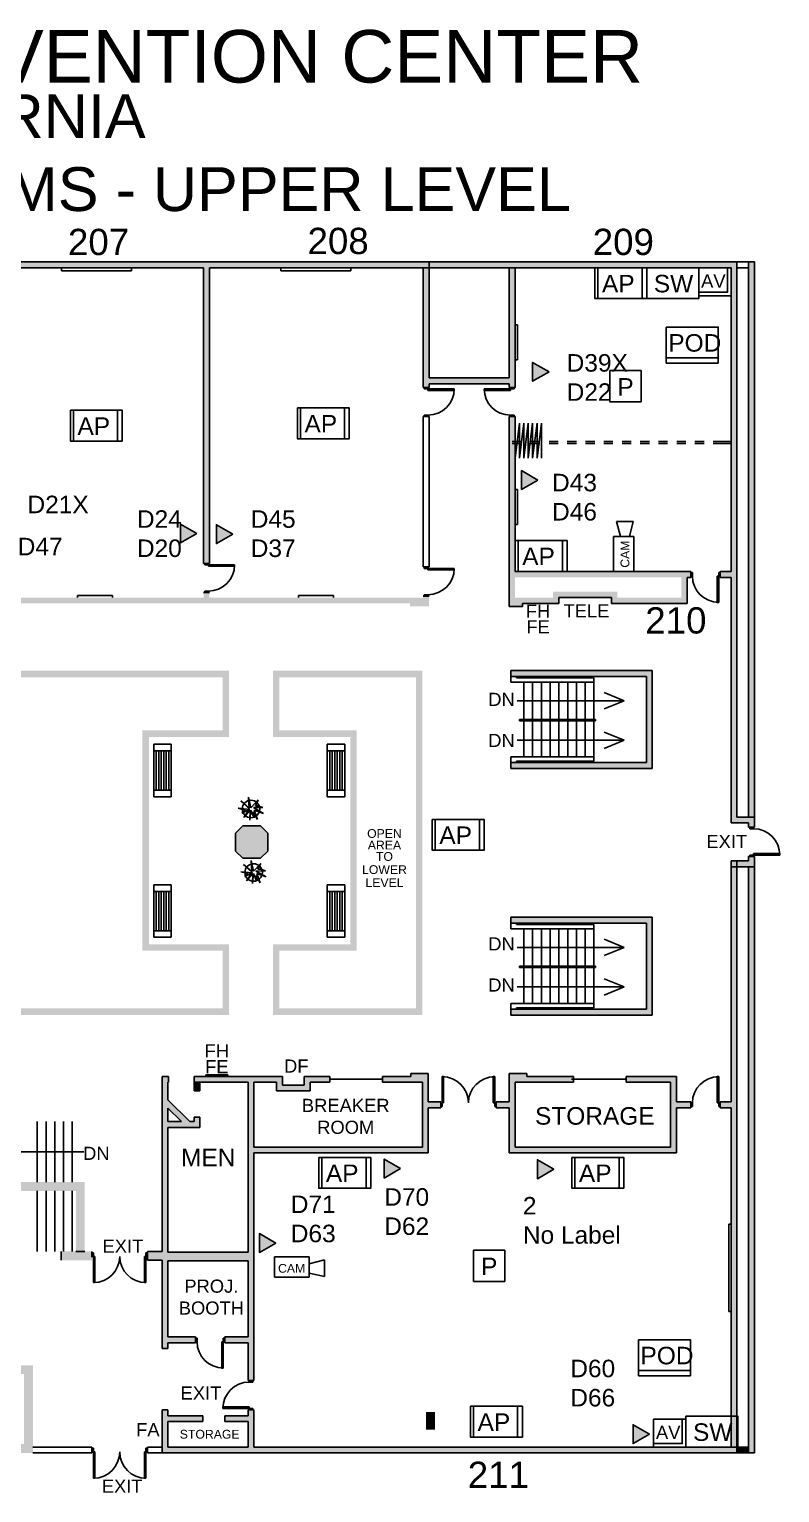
# Model space of a CAD drawing. Header units: inches. Extents: x 2786 to 5593, y 3202 to 5211.
# Drawn here: x 4564 to 5593, y 3206 to 5211 of the extents above; entities that cross this region are included whole.
import ezdxf
from ezdxf.enums import TextEntityAlignment as Align

# ---------------------------------------------------------------- set-up
doc = ezdxf.new("R2010")
doc.units = ezdxf.units.IN
doc.header["$LTSCALE"] = 100
doc.header["$MEASUREMENT"] = 0
doc.linetypes.add('DASH_306', pattern=[0.25, 0.125, -0.125])
doc.linetypes.add('DASHED', pattern=[0.75, 0.5, -0.25])
doc.layers.get('0').update_dxf_attribs({"linetype": 'CONTINUOUS'})
for name, color, linetype in [('ap_location', 50, 'CONTINUOUS'), ('av_location', 62, 'CONTINUOUS'), ('bldg_airwall', 53, 'DASHED'), ('bldg_airwall_storage', 53, 'CONTINUOUS'), ('bldg_doors', 9, 'CONTINUOUS'), ('bldg_fire', 240, 'CONTINUOUS'), ('bldg_stairs', 9, 'CONTINUOUS'), ('bldg_text', 94, 'CONTINUOUS'), ('bldg_title', 94, 'CONTINUOUS'), ('bldg_wallint', 9, 'CONTINUOUS'), ('bldg_wallintsol', 9, 'CONTINUOUS'), ('data_jack', 120, 'CONTINUOUS'), ('switch_location', 40, 'CONTINUOUS')]:
    doc.layers.add(name, color=color, linetype=linetype)
doc.layers.get('0').freeze()
doc.styles.add('bldgtx18', font='arial.ttf', dxfattribs={"height": 18})
doc.styles.add('bldgtx24', font='arial.ttf', dxfattribs={"height": 24})
doc.styles.add('bldgtx36', font='arial.ttf', dxfattribs={"height": 36})
doc.styles.add('bldgtx48', font='arial.ttf', dxfattribs={"height": 48})
doc.styles.add('showtx60', font='arial.ttf', dxfattribs={"height": 60})

# ---------------------------------------------------------------- blocks, each defined once
blk = doc.blocks.new('bench')
for p, q in [((0, 0), (0, 23.992188)), ((0, 23.992188), (71.992188, 23.992188)), ((9, 0), (9, 23.992188)), ((62.992188, 20.617188), (9, 20.617188)), ((62.992188, 23.992188), (62.992188, 0)), ((71.992188, 23.992188), (71.992188, 0)), ((71.992188, 0), (0, 0)), ((9, 17.179692), (62.992188, 17.179692)), ((62.992188, 13.742196), (9, 13.742196)), ((9, 10.3125), (62.992188, 10.3125)), ((62.992188, 6.875004), (9, 6.875004)), ((9, 3.437508), (62.992188, 3.437508))]:
    blk.add_line(p, q)
blk = doc.blocks.new('lplant')
for p, q in [((-16.8, 0.7), (-1.1, -0.9)), ((-6.9, -1.9), (-16.8, 0.7)), ((-13.2, 10.8), (-1.7, 1.1)), ((-1.1, -0.9), (-13.2, 10.8)), ((-2.7, 15.9), (0.5, 1.4)), ((-1.7, 1.1), (-2.7, 15.9)), ((0.5, 1.4), (10.4, 12.2)), ((16.8, 2), (3.9, 1.6)), ((3.9, 1.6), (17.7, -6.5)), ((10.4, 12.2), (6.6, 4.2)), ((6.6, 4.2), (10, 4.1)), ((10, 4.1), (16.8, 2)), ((-2.3, -1.6), (-11.7, -5.9)), ((-11.7, -5.9), (-6.9, -1.9)), ((-9.3, -11.9), (-2.3, -1.6)), ((-0.6, -1.9), (-9.3, -11.9)), ((-1.1, -15.5), (-0.6, -1.9)), ((0.6, -1.9), (-1.1, -15.5)), ((4.4, -11.7), (0.6, -1.9)), ((4, -4.3), (4.4, -11.7)), ((9.7, -14.5), (4, -4.3)), ((5.2, -1.8), (9.7, -14.5)), ((17.7, -6.5), (5.2, -1.8))]:
    blk.add_line(p, q)
blk.add_circle((0.6, -0.3), 12)

msp = doc.modelspace()

# ---------------------------------------------------------------- hatches: boundary and pattern name
at = {"layer": 'bldg_wallintsol'}
for points in [[(5112.4, 4884.3), (5112.4, 4892.3), (4090.4, 4892.3), (4090.4, 4884.3), (4383.4, 4884.3), (4383.4, 4720.3), (4391.4, 4720.3), (4391.4, 4725.3), (4434.8, 4725.3), (4434.8, 4733.3), (4391.4, 4733.3), (4391.4, 4884.3), (4502.4, 4884.3), (4502.4, 4733.3), (4462.8, 4733.3), (4462.8, 4725.3), (4502.4, 4725.3), (4502.4, 4720.3), (4510.4, 4720.3), (4510.4, 4884.3), (4803.4, 4884.3), (4803.4, 4479.3), (4811.4, 4479.3), (4811.4, 4884.3), (5104.4, 4884.3)], [(5230.4, 4884.3), (5222.4, 4884.3), (5222.4, 4733.3), (5150.2, 4733.3), (5112.4, 4733.3), (5112.4, 4884.3), (5104.4, 4884.3), (5104.4, 4720.3), (5112.4, 4720.3), (5112.4, 4725.3), (5154.4, 4725.3), (5222.4, 4725.3), (5222.4, 4720.3), (5230.4, 4720.3)], [(5526.4, 4468.3), (5511.4, 4468.3), (5511.4, 4459.8), (5526.4, 4459.8), (5526.4, 4123.6), (5550.4, 4123.6), (5550.4, 4117.6), (5558.4, 4117.6), (5558.4, 4131.6), (5534.4, 4131.6), (5534.4, 4892.3), (5112.4, 4892.3), (5112.4, 4884.3), (5222.4, 4884.3), (5230.4, 4884.3), (5526.4, 4884.3)], [(5550.4, 4131.6), (5558.4, 4131.6), (5558.4, 4892.3), (5550.4, 4892.3)], [(5410.4, 4206.3), (5232.4, 4206.3), (5224.4, 4206.3), (5224.4, 4198.3), (5418.4, 4198.3), (5418.4, 4332.3), (5224.4, 4332.3), (5224.4, 4324.3), (5232.4, 4324.3), (5410.4, 4324.3)], [(4881.6, 4119.4), (4857.3, 4119.4), (4847.3, 4109.4), (4847.3, 4085.1), (4857.3, 4075.1), (4881.6, 4075.1), (4891.6, 4085.1), (4891.6, 4109.4)], [(5534.4, 3260.3), (5534.4, 4063.6), (5526.4, 4063.6), (5526.4, 3741.3), (5511.4, 3741.3), (5511.4, 3733.3), (5526.4, 3733.3), (5526.4, 3268.3), (4872.4, 3268.3), (4872.4, 3319.3), (4864.4, 3319.3), (4864.4, 3311.3), (4832.4, 3311.3), (4832.4, 3303.3), (4864.4, 3303.3), (4864.4, 3268.3), (4754.4, 3268.3), (4754.4, 3303.3), (4802.4, 3303.3), (4802.4, 3311.3), (4754.4, 3311.3), (4754.4, 3319.3), (4746.4, 3319.3), (4746.4, 3260.3)], [(5550.4, 3260.3), (5558.4, 3260.3), (5558.4, 4063.6), (5550.4, 4063.6)], [(5410.4, 3868.3), (5232.4, 3868.3), (5224.4, 3868.3), (5224.4, 3860.3), (5418.4, 3860.3), (5418.4, 3994.3), (5224.4, 3994.3), (5224.4, 3986.3), (5232.4, 3986.3), (5410.4, 3986.3)], [(5222.4, 3780.3), (5222.4, 3741.3), (5204.4, 3741.3), (5204.4, 3733.3), (5222.4, 3733.3), (5222.4, 3671.3), (5451.4, 3671.3), (5451.4, 3733.3), (5471.4, 3733.3), (5471.4, 3741.3), (5451.4, 3741.3), (5451.4, 3776.3), (5382.4, 3776.3), (5382.4, 3768.3), (5443.4, 3768.3), (5443.4, 3679.3), (5230.4, 3679.3), (5230.4, 3768.3), (5310.4, 3768.3), (5310.4, 3776.3), (5246.4, 3776.3), (5246.4, 3780.3)], [(4790.4, 3756.3), (4798.4, 3756.3), (4798.4, 3768.3), (4790.4, 3768.3)], [(4527.4, 3631.3), (4527.4, 3619.3), (4628.4, 3619.3), (4628.4, 3536.3), (4640.4, 3536.3), (4640.4, 3619.3), (4640.4, 3631.3)], [(4608.2, 3524.3), (4650.4, 3524.3), (4650.4, 3536.3), (4640.4, 3536.3), (4628.4, 3536.3), (4608.2, 3536.3)], [(5550.4, 3268.3), (5534.4, 3268.3), (5534.4, 3260.3), (5550.4, 3260.3)]]:
    msp.add_hatch(color=256, dxfattribs=at).paths.add_polyline_path(points)
h = msp.add_hatch(color=256, dxfattribs=at)
h.paths.add_polyline_path([(5471.4, 4468.3), (5230.4, 4468.3), (5230.4, 4680.3), (5222.4, 4680.3), (5222.4, 4420.3), (5240.4, 4420.3), (5240.4, 4424.3), (5290.4, 4424.3), (5290.4, 4432.3), (5362.4, 4432.3), (5362.4, 4424.3), (5466.4, 4424.3), (5466.4, 4459.8), (5471.4, 4459.8)])
h.paths.add_polyline_path([(5458.4, 4460.3), (5458.4, 4432.3), (5370.4, 4432.3), (5370.4, 4440.3), (5282.4, 4440.3), (5282.4, 4432.3), (5230.4, 4432.3), (5230.4, 4460.3)], flags=16)
at = {"layer": 'bldg_wallintsol', "linetype": 'Continuous'}
for points in [[(4526.4, 4424.3), (5086.4, 4424.3), (5086.4, 4420.3), (5112.4, 4420.3), (5112.4, 4434.3), (5104.4, 4434.3), (5104.4, 4432.3), (4811.4, 4432.3), (4811.4, 4439.3), (4803.4, 4439.3), (4803.4, 4432.3), (4510.4, 4432.3), (4510.4, 4438.3), (4502.4, 4438.3), (4502.4, 4420.3), (4526.4, 4420.3)], [(4329.4, 3260.3), (4449.4, 3260.3), (4569.4, 3260.3), (4569.4, 3380.3), (4521.4, 3380.3), (4521.4, 3368.3), (4557.4, 3368.3), (4557.4, 3272.3), (4341.4, 3272.3), (4341.4, 3368.3), (4377.4, 3368.3), (4377.4, 3380.3), (4329.4, 3380.3)], [(5120.4, 3316.3), (5108.4, 3316.3), (5108.4, 3292.3), (5120.4, 3292.3)]]:
    msp.add_hatch(color=256, dxfattribs=at).paths.add_polyline_path(points)
h = msp.add_hatch(color=256, dxfattribs=at)
h.paths.add_polyline_path([(4719.4, 3948.3), (4719.4, 4250.3), (4829.4, 4250.3), (4829.4, 4323.3), (4065.4, 4323.3), (4065.4, 4250.3), (4173.4, 4250.3), (4173.4, 3948.3), (4065.4, 3948.3), (4065.4, 3869.3), (4829.4, 3869.3), (4829.4, 3948.3)], flags=16)
h.paths.add_polyline_path([(4164.4, 4241.3), (4164.4, 3957.3), (4056.4, 3957.3), (4056.4, 3860.3), (4838.4, 3860.3), (4838.4, 3957.3), (4728.4, 3957.3), (4728.4, 4241.3), (4838.4, 4241.3), (4838.4, 4332.3), (4056.4, 4332.3), (4056.4, 4241.3)])
h = msp.add_hatch(color=256, dxfattribs=at)
h.paths.add_polyline_path([(5094.4, 3869.3), (5094.4, 4323.3), (4907.4, 4323.3), (4907.4, 4250.3), (5013.4, 4250.3), (5013.4, 3948.3), (4907.4, 3948.3), (4907.4, 3869.3)], flags=16)
h.paths.add_polyline_path([(5004.4, 4241.3), (5004.4, 3957.3), (4898.4, 3957.3), (4898.4, 3860.3), (5103.4, 3860.3), (5103.4, 4332.3), (4898.4, 4332.3), (4898.4, 4241.3)])
at = {"layer": 'bldg_wallintsol'}
h = msp.add_hatch(color=256, dxfattribs=at)
h.paths.add_polyline_path([(5558.4, 4077.6), (5550.4, 4077.6), (5550.4, 4071.6), (5534.4, 4071.6), (5534.4, 4063.6), (5558.4, 4063.6)])
h.paths.add_polyline_path([(5534.4, 4071.6), (5526.4, 4071.6), (5526.4, 4063.6), (5534.4, 4063.6)])
h = msp.add_hatch(color=256, dxfattribs=at)
h.paths.add_polyline_path([(5111.4, 3780.3), (5087.4, 3780.3), (5087.4, 3776.3), (5048.4, 3776.3), (5048.4, 3768.3), (5103.4, 3768.3), (5103.4, 3679.3), (4872.4, 3679.3), (4872.4, 3768.3), (4903.4, 3768.3), (4903.4, 3756.3), (4949.4, 3756.3), (4949.4, 3768.3), (4976.4, 3768.3), (4976.4, 3776.3), (4941.4, 3776.3), (4941.4, 3764.3), (4911.4, 3764.3), (4911.4, 3776.3), (4790.4, 3776.3), (4790.4, 3768.3), (4864.4, 3768.3), (4864.4, 3535.3), (4754.4, 3535.3), (4754.4, 3706.3), (4798.4, 3706.3), (4798.4, 3720.3), (4790.4, 3720.3), (4790.4, 3714.3), (4784.4, 3714.3), (4754.4, 3744.3), (4754.4, 3768.3), (4755.4, 3768.3), (4755.4, 3776.3), (4746.4, 3776.3), (4746.4, 3536.3), (4726.4, 3536.3), (4726.4, 3528.3), (4726.4, 3524.3), (4746.4, 3524.3), (4746.4, 3403.3), (4754.4, 3403.3), (4754.4, 3411.3), (4792.4, 3411.3), (4792.4, 3419.3), (4754.4, 3419.3), (4754.4, 3523.3), (4864.4, 3523.3), (4864.4, 3419.3), (4832.4, 3419.3), (4832.4, 3411.3), (4864.4, 3411.3), (4864.4, 3359.3), (4872.4, 3359.3), (4872.4, 3671.3), (5111.4, 3671.3), (5111.4, 3733.3), (5128.4, 3733.3), (5128.4, 3741.3), (5111.4, 3741.3)])
h.paths.add_polyline_path([(4773.1, 3714.3), (4754.4, 3714.3), (4754.4, 3732.9)], flags=16)
at = {"layer": 'data_jack'}
h = msp.add_hatch(color=256, dxfattribs=at)
h.dxf.hatch_style = 1
h.paths.add_polyline_path([(5276.8, 4741.7), (5254.4, 4754.6), (5254.4, 4728.8)])
h = msp.add_hatch(color=256, dxfattribs=at)
h.dxf.hatch_style = 1
h.paths.add_polyline_path([(5261.7, 4593.4), (5239.3, 4606.3), (5239.3, 4580.5)])
h = msp.add_hatch(color=256, dxfattribs=at)
h.dxf.hatch_style = 1
h.paths.add_polyline_path([(4794.3, 4520.2), (4771.9, 4533.2), (4771.9, 4507.3)])
h = msp.add_hatch(color=256, dxfattribs=at)
h.dxf.hatch_style = 1
h.paths.add_polyline_path([(4843.3, 4519.2), (4820.9, 4532.1), (4820.9, 4506.3)])
h = msp.add_hatch(color=256, dxfattribs=at)
h.dxf.hatch_style = 1
h.paths.add_polyline_path([(5073.4, 3649.9), (5051, 3662.9), (5051, 3637)])
h = msp.add_hatch(color=256, dxfattribs=at)
h.dxf.hatch_style = 1
h.paths.add_polyline_path([(5283.4, 3648.9), (5261, 3661.9), (5261, 3636)])
h = msp.add_hatch(color=256, dxfattribs=at)
h.dxf.hatch_style = 1
h.paths.add_polyline_path([(4902.4, 3547.9), (4880, 3560.9), (4880, 3535)])
h = msp.add_hatch(color=256, dxfattribs=at)
h.dxf.hatch_style = 1
h.paths.add_polyline_path([(5414.4, 3285.9), (5392, 3298.9), (5392, 3273)])

# ---------------------------------------------------------------- linework, layer by layer
at = {"layer": 'ap_location'}
for p, q in [((5343.8, 4842.1), (5343.8, 4884.3)), ((5404.4, 4884.3), (5404.4, 4842.1)), ((4624.9, 4646.8), (4624.9, 4689)), ((4685.4, 4689), (4685.4, 4646.8)), ((4936.1, 4650.1), (4936.1, 4692.3)), ((4996.7, 4692.3), (4996.7, 4650.1)), ((5234.5, 4468.3), (5234.5, 4510.5)), ((5295.1, 4510.5), (5295.1, 4468.3)), ((5120.9, 4086.2), (5120.9, 4128.4)), ((5181.5, 4128.4), (5181.5, 4086.2)), ((4965.4, 3623), (4965.4, 3665.2)), ((5026, 3665.2), (5026, 3623)), ((5312.2, 3623), (5312.2, 3665.2)), ((5372.8, 3665.2), (5372.8, 3623)), ((5173.3, 3282), (5173.3, 3324.2)), ((5233.8, 3324.2), (5233.8, 3282))]:
    msp.add_line(p, q, dxfattribs=at)
for points in [[(5339.7, 4884.3), (5410.9, 4884.3), (5410.9, 4842.1), (5339.7, 4842.1)], [(4620.8, 4689), (4691.9, 4689), (4691.9, 4646.8), (4620.8, 4646.8)], [(4932, 4692.3), (5003.1, 4692.3), (5003.1, 4650.1), (4932, 4650.1)], [(5230.4, 4510.5), (5301.6, 4510.5), (5301.6, 4468.3), (5230.4, 4468.3)], [(5116.8, 4128.4), (5187.9, 4128.4), (5187.9, 4086.2), (5116.8, 4086.2)], [(4961.3, 3665.2), (5032.5, 3665.2), (5032.5, 3623), (4961.3, 3623)], [(5308.1, 3665.2), (5379.3, 3665.2), (5379.3, 3623), (5308.1, 3623)], [(5169.2, 3324.2), (5240.3, 3324.2), (5240.3, 3282), (5169.2, 3282)]]:
    msp.add_lwpolyline(points, close=True, dxfattribs=at)
at = {"layer": 'av_location'}
for p, q in [((5437.6, 4760.9), (5437.6, 4753.8)), ((5437.6, 4753.8), (5508.7, 4753.8)), ((5508.7, 4753.8), (5508.7, 4760.9)), ((5374.9, 4516.1), (5369.2, 4536.8)), ((5369.2, 4536.8), (5392, 4536.8)), ((5392, 4536.8), (5387.3, 4516.1)), ((5392.9, 4516.1), (5365.2, 4516.1)), ((5365.2, 4468.3), (5365.2, 4516.1)), ((5392.9, 4468.3), (5392.9, 4516.1)), ((4900.4, 3528.9), (4948.2, 3528.9)), ((4948.2, 3501.2), (4948.2, 3528.9)), ((4948.2, 3519.2), (4968.9, 3524.9)), ((4968.9, 3524.9), (4968.9, 3502.1)), ((4900.4, 3501.2), (4948.2, 3501.2)), ((4968.9, 3502.1), (4948.2, 3506.8)), ((5399.4, 3373.2), (5399.4, 3366.1)), ((5470.6, 3366.1), (5470.6, 3373.2)), ((5399.4, 3366.1), (5470.6, 3366.1))]:
    msp.add_line(p, q, dxfattribs=at)
for points in [[(5482, 4884.3), (5526.4, 4884.3), (5526.4, 4846), (5482, 4846)], [(5482, 4884.3), (5521.4, 4884.3), (5521.4, 4850.7), (5482, 4850.7)], [(5437.6, 4803.1), (5508.7, 4803.1), (5508.7, 4760.9), (5437.6, 4760.9)], [(5403, 4743.4), (5360.2, 4743.4), (5360.2, 4700.6), (5403, 4700.6)], [(5216.2, 3538.1), (5173.4, 3538.1), (5173.4, 3495.4), (5216.2, 3495.4)], [(5399.4, 3415.4), (5470.6, 3415.4), (5470.6, 3373.2), (5399.4, 3373.2)], [(5420.1, 3306.6), (5464.5, 3306.6), (5464.5, 3268.3), (5420.1, 3268.3)], [(5420.1, 3306.6), (5459.5, 3306.6), (5459.5, 3273), (5420.1, 3273)]]:
    msp.add_lwpolyline(points, close=True, dxfattribs=at)
for points in [[(5392.9, 4468.3), (5365.2, 4468.3)], [(4900.4, 3501.2), (4900.4, 3528.9)]]:
    msp.add_lwpolyline(points, dxfattribs=at)
at = {"layer": 'bldg_airwall', "linetype": 'DASH_306'}
for p, q in [((5514.4, 4646.3), (5238.4, 4646.3)), ((5514.4, 4643.3), (5238.4, 4643.3))]:
    msp.add_line(p, q, dxfattribs=at)
at = {"layer": 'bldg_airwall_storage'}
for p, q in [((5236.4, 4671.3), (5230.4, 4623.3)), ((5242.4, 4671.3), (5236.4, 4623.3)), ((5236.4, 4623.3), (5236.4, 4671.3)), ((5248.4, 4671.3), (5242.4, 4623.3)), ((5242.4, 4623.3), (5242.4, 4671.3)), ((5254.4, 4671.3), (5248.4, 4623.3)), ((5248.4, 4623.3), (5248.4, 4671.3)), ((5260.4, 4671.3), (5254.4, 4623.3)), ((5254.4, 4623.3), (5254.4, 4671.3)), ((5266.4, 4671.3), (5260.4, 4623.3)), ((5260.4, 4623.3), (5260.4, 4671.3)), ((5266.4, 4671.3), (5266.4, 4623.3))]:
    msp.add_line(p, q, dxfattribs=at)
at = {"layer": 'bldg_doors'}
for p, q in [((5105.9, 4718.3), (5105.9, 4720.3)), ((5105.9, 4720.3), (5110.9, 4720.3)), ((5110.9, 4718.3), (5105.9, 4718.3)), ((5110.9, 4720.3), (5110.9, 4718.3)), ((5110.9, 4718.3), (5110.9, 4716.3)), ((5146.9, 4718.3), (5110.9, 4718.3)), ((5110.9, 4716.3), (5146.9, 4716.3)), ((5146.9, 4716.3), (5146.9, 4718.3)), ((5187.9, 4716.3), (5187.9, 4718.3)), ((5187.9, 4718.3), (5223.9, 4718.3)), ((5223.9, 4716.3), (5187.9, 4716.3)), ((5228.9, 4720.3), (5223.9, 4720.3)), ((5223.9, 4720.3), (5223.9, 4718.3)), ((5223.9, 4718.3), (5228.9, 4718.3)), ((5223.9, 4718.3), (5223.9, 4716.3)), ((5228.9, 4718.3), (5228.9, 4720.3)), ((5105.9, 4682.3), (5105.9, 4680.3)), ((5110.9, 4682.3), (5105.9, 4682.3)), ((5105.9, 4680.3), (5110.9, 4680.3)), ((5110.9, 4680.3), (5110.9, 4682.3)), ((5223.9, 4680.3), (5223.9, 4682.3)), ((5223.9, 4682.3), (5228.9, 4682.3)), ((5228.9, 4680.3), (5223.9, 4680.3)), ((5228.9, 4682.3), (5228.9, 4680.3)), ((4804.9, 4477.3), (4804.9, 4479.3)), ((4804.9, 4479.3), (4809.9, 4479.3)), ((4809.9, 4477.3), (4804.9, 4477.3)), ((4809.9, 4479.3), (4809.9, 4477.3)), ((4809.9, 4477.3), (4809.9, 4475.3)), ((4845.9, 4477.3), (4809.9, 4477.3)), ((4809.9, 4475.3), (4845.9, 4475.3)), ((4845.9, 4475.3), (4845.9, 4477.3)), ((5105.9, 4472.3), (5105.9, 4474.3)), ((5105.9, 4474.3), (5110.9, 4474.3)), ((5110.9, 4472.3), (5105.9, 4472.3)), ((5110.9, 4474.3), (5110.9, 4472.3)), ((5110.9, 4472.3), (5110.9, 4470.3)), ((5146.9, 4472.3), (5110.9, 4472.3)), ((5146.9, 4470.3), (5146.9, 4472.3)), ((5110.9, 4470.3), (5146.9, 4470.3)), ((5473.4, 4466.8), (5471.4, 4466.8)), ((5471.4, 4466.8), (5471.4, 4461.8)), ((5471.4, 4461.8), (5473.4, 4461.8)), ((5473.4, 4461.8), (5473.4, 4466.8)), ((5509.4, 4461.8), (5507.4, 4461.8)), ((5507.4, 4461.8), (5507.4, 4425.8)), ((5509.4, 4466.8), (5511.4, 4466.8)), ((5509.4, 4461.8), (5509.4, 4466.8)), ((5511.4, 4461.8), (5509.4, 4461.8)), ((5509.4, 4425.8), (5509.4, 4461.8)), ((5511.4, 4466.8), (5511.4, 4461.8)), ((4804.9, 4441.3), (4804.9, 4439.3)), ((4809.9, 4441.3), (4804.9, 4441.3)), ((4804.9, 4439.3), (4809.9, 4439.3)), ((4809.9, 4439.3), (4809.9, 4441.3)), ((5105.9, 4436.3), (5105.9, 4434.3)), ((5110.9, 4436.3), (5105.9, 4436.3)), ((5105.9, 4434.3), (5110.9, 4434.3)), ((5110.9, 4434.3), (5110.9, 4436.3)), ((5507.4, 4425.8), (5509.4, 4425.8)), ((5552.1, 4115.6), (5552.1, 4117.6)), ((5552.1, 4117.6), (5557.1, 4117.6)), ((5557.1, 4115.6), (5552.1, 4115.6)), ((5557.1, 4117.6), (5557.1, 4115.6)), ((5552.1, 4079.6), (5552.1, 4077.6)), ((5557.1, 4079.6), (5552.1, 4079.6)), ((5552.1, 4077.6), (5557.1, 4077.6)), ((5557.1, 4079.6), (5557.1, 4081.6)), ((5557.1, 4081.6), (5593.1, 4081.6)), ((5557.1, 4077.6), (5557.1, 4079.6)), ((5593.1, 4079.6), (5557.1, 4079.6)), ((5593.1, 4081.6), (5593.1, 4079.6)), ((5132.4, 3775.9), (5130.4, 3775.9)), ((5130.4, 3775.9), (5130.4, 3739.9)), ((5132.4, 3739.9), (5132.4, 3775.9)), ((5200.4, 3739.9), (5200.4, 3775.9)), ((5200.4, 3775.9), (5202.4, 3775.9)), ((5202.4, 3775.9), (5202.4, 3739.9)), ((5507.4, 3739.9), (5507.4, 3775.9)), ((5507.4, 3775.9), (5509.4, 3775.9)), ((5509.4, 3775.9), (5509.4, 3739.9)), ((5128.4, 3734.9), (5128.4, 3739.9)), ((5128.4, 3739.9), (5130.4, 3739.9)), ((5130.4, 3734.9), (5128.4, 3734.9)), ((5130.4, 3739.9), (5130.4, 3734.9)), ((5130.4, 3739.9), (5132.4, 3739.9)), ((5202.4, 3739.9), (5200.4, 3739.9)), ((5204.4, 3739.9), (5202.4, 3739.9)), ((5202.4, 3739.9), (5202.4, 3734.9)), ((5202.4, 3734.9), (5204.4, 3734.9)), ((5204.4, 3734.9), (5204.4, 3739.9)), ((5473.4, 3739.9), (5471.4, 3739.9)), ((5471.4, 3739.9), (5471.4, 3734.9)), ((5471.4, 3734.9), (5473.4, 3734.9)), ((5473.4, 3734.9), (5473.4, 3739.9)), ((5509.4, 3739.9), (5507.4, 3739.9)), ((5511.4, 3739.9), (5509.4, 3739.9)), ((5509.4, 3739.9), (5509.4, 3734.9)), ((5509.4, 3734.9), (5511.4, 3734.9)), ((5511.4, 3734.9), (5511.4, 3739.9)), ((4608.2, 3534.6), (4608.2, 3529.6)), ((4652.4, 3534.6), (4650.4, 3534.6)), ((4650.4, 3534.6), (4650.4, 3529.6)), ((4650.4, 3529.6), (4652.4, 3529.6)), ((4652.4, 3529.6), (4652.4, 3534.6)), ((4652.4, 3529.6), (4654.4, 3529.6)), ((4652.4, 3493.6), (4652.4, 3529.6)), ((4654.4, 3529.6), (4654.4, 3493.6)), ((4724.4, 3529.6), (4722.4, 3529.6)), ((4722.4, 3529.6), (4722.4, 3493.6)), ((4724.4, 3534.6), (4726.4, 3534.6)), ((4724.4, 3529.6), (4724.4, 3534.6)), ((4726.4, 3529.6), (4724.4, 3529.6)), ((4724.4, 3493.6), (4724.4, 3529.6)), ((4726.4, 3534.6), (4726.4, 3529.6)), ((4654.4, 3493.6), (4652.4, 3493.6)), ((4722.4, 3493.6), (4724.4, 3493.6)), ((4792.4, 3417.6), (4794.4, 3417.6)), ((4792.4, 3412.6), (4792.4, 3417.6)), ((4794.4, 3412.6), (4792.4, 3412.6)), ((4794.4, 3412.6), (4794.4, 3417.6)), ((4830.4, 3412.6), (4828.4, 3412.6)), ((4828.4, 3412.6), (4828.4, 3376.6)), ((4830.4, 3417.6), (4832.4, 3417.6)), ((4830.4, 3412.6), (4830.4, 3417.6)), ((4832.4, 3412.6), (4830.4, 3412.6)), ((4830.4, 3376.6), (4830.4, 3412.6)), ((4832.4, 3417.6), (4832.4, 3412.6)), ((4828.4, 3376.6), (4830.4, 3376.6)), ((4865.8, 3357.3), (4865.8, 3359.3)), ((4865.8, 3359.3), (4870.8, 3359.3)), ((4865.8, 3357.3), (4870.8, 3357.3)), ((4870.8, 3359.3), (4870.8, 3357.3)), ((4865.8, 3323.3), (4829.8, 3323.3)), ((4829.8, 3323.3), (4829.8, 3321.3)), ((4829.8, 3321.3), (4865.8, 3321.3)), ((4865.8, 3321.3), (4865.8, 3323.3)), ((4865.8, 3319.3), (4865.8, 3321.3)), ((4865.8, 3321.3), (4870.8, 3321.3)), ((4870.8, 3319.3), (4865.8, 3319.3)), ((4870.8, 3321.3), (4870.8, 3319.3)), ((4652.4, 3266.6), (4650.4, 3266.6)), ((4650.4, 3266.6), (4650.4, 3261.6)), ((4650.4, 3261.6), (4652.4, 3261.6)), ((4652.4, 3261.6), (4652.4, 3266.6)), ((4652.4, 3261.6), (4654.4, 3261.6)), ((4652.4, 3225.6), (4652.4, 3261.6)), ((4654.4, 3261.6), (4654.4, 3225.6)), ((4724.4, 3261.6), (4722.4, 3261.6)), ((4722.4, 3261.6), (4722.4, 3225.6)), ((4724.4, 3266.6), (4726.4, 3266.6)), ((4724.4, 3261.6), (4724.4, 3266.6)), ((4726.4, 3261.6), (4724.4, 3261.6)), ((4724.4, 3225.6), (4724.4, 3261.6)), ((4726.4, 3266.6), (4726.4, 3261.6)), ((4654.4, 3225.6), (4652.4, 3225.6)), ((4722.4, 3225.6), (4724.4, 3225.6))]:
    msp.add_line(p, q, dxfattribs=at)
for centre, start, end in [((5110.9, 4718.3), 270, 0), ((5223.9, 4718.3), 180, 270), ((4809.9, 4477.3), 270, 0), ((5110.9, 4472.3), 270, 0), ((5509.4, 4461.8), 180, 270), ((5557.1, 4079.6), 0, 90), ((5202.4, 3739.9), 90, 180), ((5509.4, 3739.9), 90, 180), ((4652.4, 3529.6), 270, 0), ((4652.4, 3261.6), 270, 0)]:
    msp.add_arc(centre, 36, start, end, dxfattribs=at)
at = {"layer": 'bldg_doors', "extrusion": (0, 0, -1)}
for centre, start, end in [((-5130.4, 3739.9), 90, 180), ((-4724.4, 3529.6), 270, 0), ((-4830.4, 3412.6), 270, 0), ((-4865.8, 3321.3), 0, 90), ((-4724.4, 3261.6), 270, 0)]:
    msp.add_arc(centre, 36, start, end, dxfattribs=at)
at = {"layer": 'bldg_stairs'}
for p, q in [((4608.4, 4880.3), (4608.4, 4884.3)), ((4704.4, 4880.3), (4608.4, 4880.3)), ((4704.4, 4884.3), (4704.4, 4880.3)), ((4909.4, 4880.3), (4909.4, 4884.3)), ((5005.4, 4880.3), (4909.4, 4880.3)), ((5005.4, 4884.3), (5005.4, 4880.3)), ((5230.4, 4806.3), (5233.4, 4806.3)), ((5233.4, 4806.3), (5233.4, 4758.3)), ((5233.4, 4758.3), (5230.4, 4758.3)), ((5238.4, 4646.3), (5226.4, 4646.3)), ((5238.4, 4643.3), (5226.4, 4643.3)), ((5526.4, 4646.3), (5514.4, 4646.3)), ((5526.4, 4643.3), (5514.4, 4643.3)), ((5233.4, 4580.3), (5230.4, 4580.3)), ((5233.4, 4532.3), (5233.4, 4580.3)), ((5230.4, 4532.3), (5233.4, 4532.3)), ((4678.4, 4435.3), (4630.4, 4435.3)), ((4630.4, 4435.3), (4630.4, 4432.3)), ((4678.4, 4435.3), (4678.4, 4432.3)), ((4981.4, 4435.3), (4933.4, 4435.3)), ((4933.4, 4435.3), (4933.4, 4432.3)), ((4981.4, 4435.3), (4981.4, 4432.3)), ((5242.4, 4316.3), (5242.4, 4263.3)), ((5254.4, 4316.3), (5254.4, 4263.3)), ((5266.4, 4316.3), (5266.4, 4263.3)), ((5278.4, 4316.3), (5278.4, 4263.3)), ((5290.4, 4316.3), (5290.4, 4263.3)), ((5302.4, 4316.3), (5302.4, 4263.3)), ((5314.4, 4316.3), (5314.4, 4263.3)), ((5326.4, 4316.3), (5326.4, 4263.3)), ((5338.4, 4316.3), (5338.4, 4263.3)), ((5379.9, 4291), (5352.2, 4302.1)), ((5341.1, 4291), (5233.1, 4291)), ((5341.1, 4291), (5379.9, 4291)), ((5379.9, 4291), (5352.2, 4280)), ((5242.4, 4263.3), (5242.4, 4214.3)), ((5254.4, 4263.3), (5254.4, 4214.3)), ((5266.4, 4263.3), (5266.4, 4214.3)), ((5278.4, 4263.3), (5278.4, 4214.3)), ((5290.4, 4263.3), (5290.4, 4214.3)), ((5302.4, 4263.3), (5302.4, 4214.3)), ((5314.4, 4263.3), (5314.4, 4214.3)), ((5326.4, 4263.3), (5326.4, 4214.3)), ((5338.4, 4263.3), (5338.4, 4214.3)), ((5341.1, 4236.8), (5233.1, 4236.8)), ((5341.1, 4236.8), (5379.9, 4236.8)), ((5379.9, 4236.8), (5352.2, 4247.8)), ((5379.9, 4236.8), (5352.2, 4225.7)), ((5242.4, 3978.3), (5242.4, 3925.3)), ((5254.4, 3978.3), (5254.4, 3925.3)), ((5266.4, 3978.3), (5266.4, 3925.3)), ((5278.4, 3978.3), (5278.4, 3925.3)), ((5290.4, 3978.3), (5290.4, 3925.3)), ((5302.4, 3978.3), (5302.4, 3925.3)), ((5314.4, 3978.3), (5314.4, 3925.3)), ((5326.4, 3978.3), (5326.4, 3925.3)), ((5338.4, 3978.3), (5338.4, 3925.3)), ((5341.1, 3953), (5233.1, 3953)), ((5341.1, 3953), (5379.9, 3953)), ((5379.9, 3953), (5352.2, 3964.1)), ((5379.9, 3953), (5352.2, 3942)), ((5242.4, 3925.3), (5242.4, 3876.3)), ((5254.4, 3925.3), (5254.4, 3876.3)), ((5266.4, 3925.3), (5266.4, 3876.3)), ((5278.4, 3925.3), (5278.4, 3876.3)), ((5290.4, 3925.3), (5290.4, 3876.3)), ((5302.4, 3925.3), (5302.4, 3876.3)), ((5314.4, 3925.3), (5314.4, 3876.3)), ((5326.4, 3925.3), (5326.4, 3876.3)), ((5338.4, 3925.3), (5338.4, 3876.3)), ((5341.1, 3898.8), (5233.1, 3898.8)), ((5341.1, 3898.8), (5379.9, 3898.8)), ((5379.9, 3898.8), (5352.2, 3909.8)), ((5379.9, 3898.8), (5352.2, 3887.7)), ((4806.4, 3776.3), (4806.4, 3778.3)), ((4836.4, 3778.3), (4806.4, 3778.3)), ((4836.4, 3776.3), (4836.4, 3778.3)), ((4575.4, 3631.3), (4575.4, 3714.3)), ((4587.4, 3631.3), (4587.4, 3714.3)), ((4599.4, 3631.3), (4599.4, 3714.3)), ((4611.4, 3631.3), (4611.4, 3714.3)), ((4623.4, 3631.3), (4623.4, 3714.3)), ((4639.3, 3673), (4487.9, 3673)), ((4575.4, 3536.3), (4575.4, 3619.3)), ((4587.4, 3536.3), (4587.4, 3619.3)), ((4599.4, 3536.3), (4599.4, 3619.3)), ((4611.4, 3536.3), (4611.4, 3619.3)), ((4623.4, 3536.3), (4623.4, 3619.3)), ((5523.4, 3453.9), (5523.4, 3573.9)), ((5523.4, 3573.9), (5526.4, 3573.9)), ((5526.4, 3453.9), (5523.4, 3453.9))]:
    msp.add_line(p, q, dxfattribs=at)
at = {"layer": 'bldg_wallint', "linetype": 'Continuous'}
for p, q in [((5558.4, 4892.3), (3786.9, 4892.3)), ((4803.4, 4884.3), (4510.4, 4884.3)), ((4803.4, 4884.3), (4803.4, 4479.3)), ((4811.4, 4884.3), (4811.4, 4479.3)), ((4811.4, 4884.3), (5104.4, 4884.3)), ((5104.4, 4884.3), (5104.4, 4720.3)), ((5222.4, 4884.3), (5112.4, 4884.3)), ((5112.4, 4884.3), (5112.4, 4733.3)), ((5222.4, 4884.3), (5222.4, 4733.3)), ((5526.4, 4884.3), (5230.4, 4884.3)), ((5230.4, 4884.3), (5230.4, 4720.3)), ((5526.4, 4884.3), (5526.4, 4468.3)), ((5534.4, 4131.6), (5534.4, 4892.3)), ((5112.4, 4733.3), (5154.4, 4733.3)), ((5222.4, 4733.3), (5150.2, 4733.3)), ((5112.4, 4720.3), (5104.4, 4720.3)), ((5104.4, 4720.3), (5112.4, 4720.3)), ((5104.4, 4720.3), (5112.4, 4720.3)), ((5112.4, 4725.3), (5112.4, 4720.3)), ((5154.4, 4725.3), (5112.4, 4725.3)), ((5222.4, 4725.3), (5150.2, 4725.3)), ((5222.4, 4725.3), (5222.4, 4720.3)), ((5230.4, 4720.3), (5222.4, 4720.3)), ((5230.4, 4720.3), (5222.4, 4720.3)), ((5104.4, 4474.3), (5104.4, 4680.3)), ((5112.4, 4680.3), (5104.4, 4680.3)), ((5112.4, 4680.3), (5104.4, 4680.3)), ((5112.4, 4680.3), (5104.4, 4680.3)), ((5112.4, 4474.3), (5112.4, 4680.3)), ((5112.4, 4680.3), (5112.4, 4647.3)), ((5222.4, 4680.3), (5222.4, 4647.3)), ((5230.4, 4680.3), (5222.4, 4680.3)), ((5222.4, 4680.3), (5222.4, 4420.3)), ((5222.4, 4680.3), (5230.4, 4680.3)), ((5230.4, 4680.3), (5230.4, 4468.3)), ((4803.4, 4479.3), (4811.4, 4479.3)), ((4803.4, 4479.3), (4811.4, 4479.3)), ((4811.4, 4479.3), (4803.4, 4479.3)), ((4803.4, 4479.3), (4811.4, 4479.3)), ((4803.4, 4479.3), (4811.4, 4479.3)), ((5104.4, 4474.3), (5112.4, 4474.3)), ((5112.4, 4474.3), (5104.4, 4474.3)), ((5104.4, 4474.3), (5112.4, 4474.3)), ((5104.4, 4474.3), (5112.4, 4474.3)), ((5230.4, 4468.3), (5471.4, 4468.3)), ((5471.4, 4459.8), (5466.4, 4459.8)), ((5466.4, 4424.3), (5466.4, 4459.8)), ((5471.4, 4459.8), (5471.4, 4468.3)), ((5471.4, 4460.3), (5471.4, 4468.3)), ((5471.4, 4460.3), (5471.4, 4468.3)), ((5471.4, 4460.3), (5471.4, 4468.3)), ((5511.4, 4459.8), (5511.4, 4468.3)), ((5511.4, 4468.3), (5526.4, 4468.3)), ((5511.4, 4468.3), (5511.4, 4460.3)), ((5511.4, 4460.3), (5511.4, 4468.3)), ((5511.4, 4468.3), (5511.4, 4460.3)), ((5511.4, 4468.3), (5511.4, 4460.3)), ((5526.4, 4459.8), (5511.4, 4459.8)), ((5526.4, 4123.6), (5526.4, 4459.8)), ((4811.4, 4439.3), (4803.4, 4439.3)), ((4811.4, 4439.3), (4803.4, 4439.3)), ((4811.4, 4439.3), (4803.4, 4439.3)), ((5112.4, 4434.3), (5104.4, 4434.3)), ((5112.4, 4434.3), (5104.4, 4434.3)), ((5112.4, 4434.3), (5104.4, 4434.3)), ((5290.4, 4424.3), (5290.4, 4432.3)), ((5290.4, 4432.3), (5362.4, 4432.3)), ((5362.4, 4424.3), (5362.4, 4432.3)), ((5240.4, 4420.3), (5222.4, 4420.3)), ((5240.4, 4424.3), (5240.4, 4420.3)), ((5290.4, 4424.3), (5240.4, 4424.3)), ((5466.4, 4424.3), (5362.4, 4424.3)), ((5418.4, 4332.3), (5224.4, 4332.3)), ((5224.4, 4332.3), (5224.4, 4316.3)), ((5418.4, 4332.3), (5418.4, 4198.3)), ((5338.4, 4316.3), (5224.4, 4316.3)), ((5410.4, 4324.3), (5232.4, 4324.3)), ((5232.4, 4324.3), (5232.4, 4322.3)), ((5338.4, 4322.3), (5232.4, 4322.3)), ((5410.4, 4324.3), (5410.4, 4206.3)), ((5340.4, 4265.3), (5236.4, 4265.3)), ((5340.4, 4263.3), (5236.4, 4263.3)), ((5224.4, 4214.3), (5224.4, 4198.3)), ((5338.4, 4214.3), (5224.4, 4214.3)), ((5418.4, 4198.3), (5224.4, 4198.3)), ((5526.4, 4123.6), (5534.4, 4123.6)), ((5526.4, 4071.6), (5534.4, 4071.6)), ((5526.4, 3741.3), (5526.4, 4071.6)), ((5534.4, 4071.6), (5534.4, 3260.3)), ((5418.4, 3994.3), (5224.4, 3994.3)), ((5224.4, 3994.3), (5224.4, 3978.3)), ((5418.4, 3994.3), (5418.4, 3860.3)), ((5338.4, 3978.3), (5224.4, 3978.3)), ((5410.4, 3986.3), (5232.4, 3986.3)), ((5232.4, 3986.3), (5232.4, 3984.3)), ((5338.4, 3984.3), (5232.4, 3984.3)), ((5410.4, 3986.3), (5410.4, 3868.3)), ((5340.4, 3927.3), (5236.4, 3927.3)), ((5340.4, 3925.3), (5236.4, 3925.3)), ((5224.4, 3876.3), (5224.4, 3860.3)), ((5338.4, 3876.3), (5224.4, 3876.3)), ((5418.4, 3860.3), (5224.4, 3860.3)), ((4755.4, 3776.3), (4746.4, 3776.3)), ((4746.4, 3536.3), (4746.4, 3776.3)), ((4755.4, 3776.3), (4755.4, 3768.3)), ((4790.4, 3776.3), (4790.4, 3768.3)), ((4911.4, 3776.3), (4790.4, 3776.3)), ((4911.4, 3764.3), (4911.4, 3776.3)), ((4941.4, 3776.3), (4941.4, 3764.3)), ((4976.4, 3776.3), (4941.4, 3776.3)), ((4976.4, 3776.3), (4976.4, 3768.3)), ((5048.4, 3776.3), (5048.4, 3768.3)), ((5087.4, 3776.3), (5048.4, 3776.3)), ((5087.4, 3780.3), (5087.4, 3776.3)), ((5111.4, 3780.3), (5087.4, 3780.3)), ((5111.4, 3741.3), (5111.4, 3780.3)), ((5222.4, 3780.3), (5222.4, 3741.3)), ((5246.4, 3780.3), (5222.4, 3780.3)), ((5246.4, 3776.3), (5246.4, 3780.3)), ((5310.4, 3776.3), (5246.4, 3776.3)), ((5310.4, 3776.3), (5310.4, 3768.3)), ((5451.4, 3776.3), (5382.4, 3776.3)), ((5382.4, 3776.3), (5382.4, 3768.3)), ((5451.4, 3741.3), (5451.4, 3776.3)), ((4755.4, 3768.3), (4754.4, 3768.3)), ((4754.4, 3744.3), (4754.4, 3768.3)), ((4790.4, 3768.3), (4864.4, 3768.3)), ((4864.4, 3768.3), (4864.4, 3535.3)), ((4872.4, 3768.3), (4903.4, 3768.3)), ((4872.4, 3679.3), (4872.4, 3768.3)), ((4903.4, 3756.3), (4903.4, 3768.3)), ((4949.4, 3756.3), (4903.4, 3756.3)), ((4941.4, 3764.3), (4911.4, 3764.3)), ((4976.4, 3768.3), (4949.4, 3768.3)), ((4949.4, 3768.3), (4949.4, 3756.3)), ((5048.4, 3768.3), (5103.4, 3768.3)), ((5103.4, 3768.3), (5103.4, 3679.3)), ((5310.4, 3768.3), (5230.4, 3768.3)), ((5230.4, 3768.3), (5230.4, 3679.3)), ((5382.4, 3768.3), (5443.4, 3768.3)), ((5443.4, 3679.3), (5443.4, 3768.3)), ((4754.4, 3714.3), (4754.4, 3732.9)), ((5128.4, 3741.3), (5111.4, 3741.3)), ((5128.4, 3733.3), (5111.4, 3733.3)), ((5111.4, 3733.3), (5111.4, 3671.3)), ((5204.4, 3741.3), (5204.4, 3733.3)), ((5222.4, 3741.3), (5204.4, 3741.3)), ((5204.4, 3733.3), (5222.4, 3733.3)), ((5222.4, 3733.3), (5222.4, 3671.3)), ((5471.4, 3741.3), (5451.4, 3741.3)), ((5451.4, 3733.3), (5451.4, 3671.3)), ((5471.4, 3733.3), (5451.4, 3733.3)), ((5471.4, 3741.3), (5471.4, 3733.3)), ((5471.4, 3741.3), (5471.4, 3733.3)), ((5526.4, 3741.3), (5511.4, 3741.3)), ((5511.4, 3741.3), (5511.4, 3733.3)), ((5511.4, 3733.3), (5526.4, 3733.3)), ((5526.4, 3733.3), (5526.4, 3268.3)), ((4754.4, 3535.3), (4754.4, 3706.3)), ((5103.4, 3679.3), (4872.4, 3679.3)), ((4872.4, 3671.3), (4872.4, 3359.3)), ((5111.4, 3671.3), (4872.4, 3671.3)), ((5451.4, 3671.3), (5222.4, 3671.3)), ((5443.4, 3679.3), (5230.4, 3679.3)), ((4746.4, 3536.3), (4726.4, 3536.3)), ((4726.4, 3536.3), (4726.4, 3524.3)), ((4754.4, 3535.3), (4864.4, 3535.3)), ((4726.4, 3524.3), (4746.4, 3524.3)), ((4746.4, 3524.3), (4746.4, 3403.3)), ((4754.4, 3419.3), (4754.4, 3523.3)), ((4754.4, 3523.3), (4864.4, 3523.3)), ((4864.4, 3523.3), (4864.4, 3419.3)), ((4754.4, 3419.3), (4792.4, 3419.3)), ((4754.4, 3411.3), (4754.4, 3403.3)), ((4754.4, 3411.3), (4792.4, 3411.3)), ((4792.4, 3411.3), (4792.4, 3419.3)), ((4792.4, 3411.3), (4792.4, 3419.3)), ((4832.4, 3419.3), (4864.4, 3419.3)), ((4832.4, 3419.3), (4832.4, 3411.3)), ((4832.4, 3411.3), (4832.4, 3419.3)), ((4832.4, 3411.3), (4864.4, 3411.3)), ((4864.4, 3411.3), (4864.4, 3359.3)), ((4746.4, 3403.3), (4754.4, 3403.3)), ((4864.4, 3359.3), (4872.4, 3359.3)), ((4746.4, 3319.3), (4746.4, 3260.3)), ((4746.4, 3319.3), (4754.4, 3319.3)), ((4754.4, 3311.3), (4754.4, 3319.3)), ((4754.4, 3311.3), (4802.4, 3311.3)), ((4802.4, 3303.3), (4802.4, 3311.3)), ((4832.4, 3311.3), (4832.4, 3303.3)), ((4832.4, 3311.3), (4864.4, 3311.3)), ((4864.4, 3319.3), (4872.4, 3319.3)), ((4864.4, 3311.3), (4864.4, 3319.3)), ((4872.4, 3319.3), (4872.4, 3268.3)), ((4754.4, 3303.3), (4802.4, 3303.3)), ((4754.4, 3303.3), (4754.4, 3268.3)), ((4832.4, 3303.3), (4864.4, 3303.3)), ((4864.4, 3303.3), (4864.4, 3268.3)), ((5558.4, 3260.3), (4746.4, 3260.3)), ((4864.4, 3268.3), (4754.4, 3268.3)), ((5526.4, 3268.3), (4872.4, 3268.3))]:
    msp.add_line(p, q, dxfattribs=at)
at = {"layer": 'bldg_wallint'}
for p, q in [((4811.4, 4884.3), (5104.4, 4884.3)), ((5550.4, 4884.3), (5534.4, 4884.3)), ((5550.4, 4131.6), (5550.4, 4892.3)), ((5558.4, 4131.6), (5558.4, 4892.3)), ((5112.4, 4720.3), (5104.4, 4720.3)), ((5222.4, 4720.3), (5230.4, 4720.3)), ((5112.4, 4680.3), (5104.4, 4680.3)), ((5222.4, 4680.3), (5230.4, 4680.3)), ((4811.4, 4479.3), (4803.4, 4479.3)), ((5112.4, 4474.3), (5104.4, 4474.3)), ((5471.4, 4460.3), (5471.4, 4468.3)), ((5511.4, 4460.3), (5511.4, 4468.3)), ((4811.4, 4439.3), (4803.4, 4439.3)), ((5112.4, 4434.3), (5104.4, 4434.3)), ((5232.4, 4324.3), (5224.4, 4324.3)), ((5338.4, 4322.3), (5338.4, 4316.3)), ((5236.4, 4265.3), (5236.4, 4263.3)), ((5340.4, 4265.3), (5340.4, 4263.3)), ((5338.4, 4214.3), (5338.4, 4208.3)), ((5232.4, 4206.3), (5224.4, 4206.3)), ((5232.4, 4208.3), (5338.4, 4208.3)), ((5232.4, 4208.3), (5232.4, 4206.3)), ((5232.4, 4206.3), (5410.4, 4206.3)), ((5558.4, 4131.6), (5534.4, 4131.6)), ((5558.4, 4117.6), (5558.4, 4131.6)), ((4857.3, 4119.4), (4847.3, 4109.4)), ((4881.6, 4119.4), (4857.3, 4119.4)), ((4891.6, 4109.4), (4881.6, 4119.4)), ((5550.4, 4123.6), (5526.4, 4123.6)), ((5550.4, 4117.6), (5550.4, 4123.6)), ((5558.4, 4117.6), (5550.4, 4117.6)), ((4847.3, 4109.4), (4847.3, 4085.1)), ((4891.6, 4085.1), (4891.6, 4109.4)), ((4847.3, 4085.1), (4857.3, 4075.1)), ((4857.3, 4075.1), (4881.6, 4075.1)), ((4881.6, 4075.1), (4891.6, 4085.1)), ((5550.4, 4071.6), (5526.4, 4071.6)), ((5550.4, 4077.6), (5558.4, 4077.6)), ((5550.4, 4077.6), (5550.4, 4071.6)), ((5558.4, 4077.6), (5558.4, 4063.6)), ((5558.4, 4063.6), (5526.4, 4063.6)), ((5550.4, 4063.6), (5550.4, 3260.3)), ((5558.4, 4063.6), (5558.4, 3260.3)), ((5232.4, 3986.3), (5224.4, 3986.3)), ((5338.4, 3984.3), (5338.4, 3978.3)), ((5236.4, 3927.3), (5236.4, 3925.3)), ((5340.4, 3927.3), (5340.4, 3925.3)), ((5338.4, 3876.3), (5338.4, 3870.3)), ((5232.4, 3868.3), (5224.4, 3868.3)), ((5232.4, 3870.3), (5338.4, 3870.3)), ((5232.4, 3870.3), (5232.4, 3868.3)), ((5232.4, 3868.3), (5410.4, 3868.3)), ((5048.4, 3772.3), (4975.3, 3772.3)), ((5382.4, 3772.3), (5307.6, 3772.3)), ((4790.4, 3768.3), (4790.4, 3756.3)), ((4790.4, 3756.3), (4798.4, 3756.3)), ((4798.4, 3756.3), (4798.4, 3768.3)), ((4784.4, 3714.3), (4754.4, 3744.3)), ((4773.1, 3714.3), (4754.4, 3732.9)), ((5128.4, 3741.3), (5128.4, 3733.3)), ((5204.4, 3733.3), (5204.4, 3741.3)), ((5511.4, 3733.3), (5511.4, 3741.3)), ((4773.1, 3714.3), (4754.4, 3714.3)), ((4790.4, 3714.3), (4784.4, 3714.3)), ((4790.4, 3720.3), (4798.4, 3720.3)), ((4790.4, 3720.3), (4790.4, 3714.3)), ((4798.4, 3720.3), (4798.4, 3706.3)), ((4798.4, 3706.3), (4754.4, 3706.3)), ((4608.2, 3528.3), (4608.2, 3536.3)), ((4608.2, 3528.3), (4608.2, 3536.3)), ((4608.2, 3524.3), (4608.2, 3536.3)), ((4640.4, 3536.3), (4628.4, 3536.3)), ((4650.4, 3536.3), (4650.4, 3528.3)), ((4650.4, 3528.3), (4650.4, 3536.3)), ((4726.4, 3528.3), (4726.4, 3536.3)), ((4726.4, 3528.3), (4726.4, 3536.3)), ((4832.4, 3411.3), (4832.4, 3419.3)), ((4832.4, 3411.3), (4832.4, 3419.3)), ((4864.4, 3319.3), (4872.4, 3319.3)), ((4864.4, 3319.3), (4872.4, 3319.3)), ((4650.4, 3268.3), (4569.4, 3268.3)), ((4569.4, 3260.3), (4650.4, 3260.3)), ((4650.4, 3268.3), (4650.4, 3260.3)), ((4650.4, 3260.3), (4650.4, 3268.3)), ((4726.4, 3260.3), (4726.4, 3268.3)), ((4726.4, 3260.3), (4726.4, 3268.3)), ((4726.4, 3268.3), (4746.4, 3268.3)), ((4746.4, 3260.3), (4726.4, 3260.3)), ((5534.4, 3268.3), (5550.4, 3268.3))]:
    msp.add_line(p, q, dxfattribs=at)
at = {"layer": 'bldg_wallintsol'}
for p, q in [((5112.4, 4884.3), (5104.4, 4884.3)), ((5112.4, 4884.3), (5112.4, 4892.3)), ((5230.4, 4884.3), (5222.4, 4884.3))]:
    msp.add_line(p, q, dxfattribs=at)
at = {"layer": 'data_jack'}
for points in [[(5276.8, 4741.7), (5254.4, 4754.6), (5254.4, 4728.8)], [(5261.7, 4593.4), (5239.3, 4606.3), (5239.3, 4580.5)], [(4794.3, 4520.2), (4771.9, 4533.2), (4771.9, 4507.3)], [(4843.3, 4519.2), (4820.9, 4532.1), (4820.9, 4506.3)], [(5073.4, 3649.9), (5051, 3662.9), (5051, 3637)], [(5283.4, 3648.9), (5261, 3661.9), (5261, 3636)], [(4902.4, 3547.9), (4880, 3560.9), (4880, 3535)], [(5414.4, 3285.9), (5392, 3298.9), (5392, 3273)]]:
    msp.add_lwpolyline(points, close=True, dxfattribs=at)
at = {"layer": 'switch_location'}
for points in [[(5410.9, 4884.3), (5482, 4884.3), (5482, 4842.1), (5410.9, 4842.1)], [(5464.5, 3310.5), (5535.7, 3310.5), (5535.7, 3268.3), (5464.5, 3268.3)]]:
    msp.add_lwpolyline(points, close=True, dxfattribs=at)

# ---------------------------------------------------------------- block references
at = {"layer": 'bldg_wallint', "rotation": 90}
for p in [(4759, 4159.4), (4996.8, 4159.4), (4759, 3966.8), (4996.8, 3966.8)]:
    msp.add_blockref('bench', p, dxfattribs=at)
at = {"layer": 'bldg_wallint'}
for p in [(4867.7, 4142.9), (4871.3, 4056)]:
    msp.add_blockref('lplant', p, dxfattribs=at)

# ---------------------------------------------------------------- texts
at = {"layer": 'ap_location', "char_height": 24, "attachment_point": 1, "style": 'bldgtx48'}
for insert in [(5349.4, 4874.6), (4630.5, 4679.3), (4941.7, 4682.6), (5240.1, 4500.8), (5126.5, 4118.7), (4971, 3655.5), (5317.8, 3655.5), (5178.9, 3314.5)]:
    msp.add_mtext_dynamic_manual_height_columns('AP', width=42.772, gutter_width=240, heights=[0], dxfattribs=dict(at, insert=insert))
at = {"layer": 'av_location', "attachment_point": 1, "style": 'bldgtx48'}
for s, width, insert, char_height in [('AV', 51.127, (5485.3, 4875.1), 18), ('POD', 42.772, (5440.3, 4793.4), 24), ('P', 42.772, (5370.5, 4733.1), 24), ('CAM', 42.772, (4905.4, 3519.2), 12), ('P', 42.772, (5183.7, 3527.9), 24), ('POD', 42.772, (5402.2, 3405.7), 24), ('AV', 51.127, (5423.4, 3297.4), 18)]:
    msp.add_mtext_dynamic_manual_height_columns(s, width=width, gutter_width=240, heights=[0], dxfattribs=dict(at, insert=insert, char_height=char_height))
at = {"layer": 'av_location', "insert": (5374.9, 4473.3), "char_height": 12, "attachment_point": 1, "rotation": 90, "style": 'bldgtx48'}
msp.add_mtext_dynamic_manual_height_columns('CAM', width=42.772, gutter_width=240, heights=[0], dxfattribs=at)
at = {"layer": 'bldg_fire', "style": 'bldgtx18'}
for s, p in [('FH', (5261.8, 4413.8)), ('FE', (5261.8, 4392.2)), ('FH', (4821.5, 3811.2)), ('FE', (4821.5, 3789.6)), ('FA', (4727, 3292.1))]:
    msp.add_text(s, height=18, dxfattribs=at).set_placement(p, align=Align.MIDDLE_CENTER)
at = {"layer": 'bldg_text'}
for s, height, style, p in [('207', 36, 'bldgtx36', (4659.4, 4919.7)), ('208', 36, 'bldgtx36', (4987.8, 4921.1)), ('209', 36, 'bldgtx36', (5378.7, 4919.8)), ('TELE', 18, 'bldgtx18', (5328.1, 4414.2)), ('210', 36, 'bldgtx36', (5450.7, 4401.1)), ('DN', 18, 'bldgtx18', (5211.7, 4292.9)), ('DN', 18, 'bldgtx18', (5211.7, 4236.6)), ('OPEN', 12, 'bldgtx18', (5051.3, 4109.1)), ('AREA', 12, 'bldgtx18', (5051.3, 4093.2)), ('EXIT', 18, 'bldgtx18', (5520.4, 4098.1)), ('TO', 12, 'bldgtx18', (5051.3, 4077.6)), ('LOWER', 12, 'bldgtx18', (5051.3, 4059.6)), ('LEVEL', 12, 'bldgtx18', (5051.3, 4041.6)), ('DN', 18, 'bldgtx18', (5211.7, 3957.8)), ('DN', 18, 'bldgtx18', (5211.7, 3901.5)), ('DF', 18, 'bldgtx18', (4930.4, 3790.4)), ('BREAKER', 18, 'bldgtx18', (4998.2, 3736.5)), ('STORAGE', 24, 'bldgtx24', (5339.6, 3722.1)), ('ROOM', 18, 'bldgtx18', (4998.2, 3706.5)), ('DN', 18, 'bldgtx18', (4656.4, 3670.8)), ('MEN', 24, 'bldgtx24', (4809.7, 3665.1)), ('EXIT', 18, 'bldgtx18', (4692.8, 3543.7)), ('PROJ.', 18, 'bldgtx18', (4814, 3488.8)), ('BOOTH', 18, 'bldgtx18', (4814, 3458.8)), ('EXIT', 18, 'bldgtx18', (4799.8, 3342.4)), ('STORAGE', 12, 'bldgtx18', (4811.7, 3285.9)), ('211', 36, 'bldgtx36', (5207.4, 3230.3)), ('EXIT', 18, 'bldgtx18', (4691.8, 3214.7))]:
    msp.add_text(s, height=height, dxfattribs=dict(at, style=style)).set_placement(p, align=Align.MIDDLE_CENTER)
at = {"layer": 'bldg_title', "style": 'showtx60'}
for s, height, p in [('PASADENA CONVENTION CENTER', 72, (3718, 5138.1)), ('PASADENA, CALIFORNIA', 60, (3718, 5062.2))]:
    msp.add_text(s, height=height, dxfattribs=at).set_placement(p)
msp.add_text('CONFERENCE ROOMS - UPPER LEVEL', height=60, dxfattribs=at).set_placement((4519.8, 4962.1), align=Align.CENTER)
at = {"layer": 'data_jack', "char_height": 24, "attachment_point": 1, "style": 'bldgtx48'}
for s, insert in [('D39X\\PD22', (5301, 4766)), ('D43\\PD46', (5281, 4602)), ('D21X', (4562, 4572)), ('D24\\PD20', (4712, 4552)), ('D45\\PD37', (4868, 4552)), ('D47', (4548.6, 4514.3)), ('D71\\PD63', (4922.9, 3613)), ('D70\\PD62', (5051, 3623)), ('2\\PNo Label', (5241, 3611)), ('D60\\PD66', (5306, 3388))]:
    msp.add_mtext_dynamic_manual_height_columns(s, width=155, gutter_width=240, heights=[0], dxfattribs=dict(at, insert=insert))
at = {"layer": 'switch_location', "char_height": 24, "attachment_point": 1, "style": 'bldgtx48'}
for insert in [(5420.5, 4874.6), (5474.2, 3300.8)]:
    msp.add_mtext_dynamic_manual_height_columns('SW', width=42.772, gutter_width=240, heights=[0], dxfattribs=dict(at, insert=insert))

doc.saveas('drawing.dxf')
